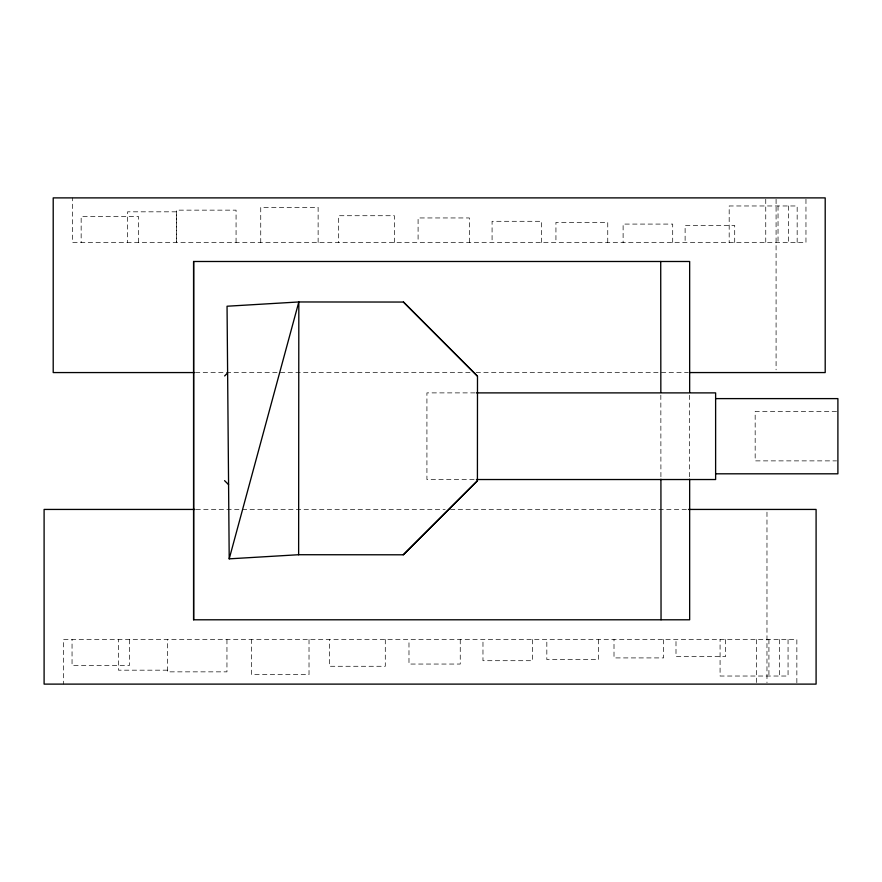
<?xml version="1.0" encoding="UTF-8"?>
<svg xmlns="http://www.w3.org/2000/svg" width="882" height="882" viewBox="0 0 882 882"><rect width="100%" height="100%" fill="white"/><g stroke="black" fill="none" stroke-linecap="round" stroke-linejoin="round"><path stroke-width="0.66" stroke-dasharray="4.41 3.31" d="M195.462 372.568L470.768 372.568M476.082 372.568L688.07 372.568M475.045 392.887L426.921 392.887L426.921 479.532L475.045 479.532M836.544 411.541L755.168 411.541L755.168 460.878L836.544 460.878M195.98 509.432L445.156 509.432M450.47 509.432L688.588 509.432M167.492 670.177L118.464 670.177L118.464 639.527M660.838 395.158L660.916 477.846M805.961 199.244L805.961 242.473L72.489 242.473L72.489 197.888M797.163 242.473L797.163 205.969L729.182 205.969L729.182 242.473M796.854 682.756L796.854 639.527L63.383 639.527L63.383 684.112M788.574 205.969L788.574 242.473M788.056 639.527L788.056 676.031L720.076 676.031L720.076 639.527M779.467 639.527L779.467 676.031M778.034 205.969L778.034 242.473M776.083 199.288L776.083 369.823M768.928 639.527L768.928 676.031M766.976 512.177L766.976 682.712M765.752 199.244L765.752 242.473M756.646 639.527L756.646 682.756M734.706 242.473L734.706 225.472L685.116 225.472L685.116 242.473M725.588 639.527L725.588 656.528L675.998 656.528L675.998 639.527M689.658 395.158L689.658 477.846M672.701 242.473L672.701 224.083L623.111 224.083L623.111 242.473M663.595 639.527L663.595 657.917L614.004 657.917L614.004 639.527M607.753 242.473L607.753 222.407L555.936 222.407L555.936 242.473M598.646 639.527L598.646 659.593L546.829 659.593L546.829 639.527M541.669 242.473L541.669 221.294L492.079 221.294L492.079 242.473M532.563 639.527L532.563 660.706L482.972 660.706L482.972 639.527M469.356 242.473L469.356 217.953L418.09 217.953L418.09 242.473M460.25 639.527L460.25 664.047L408.983 664.047L408.983 639.527M394.397 242.473L394.397 215.726L338.677 215.726L338.677 242.473M385.291 639.527L385.291 666.274L329.57 666.274L329.57 639.527M318.126 242.473L318.126 207.369L260.741 207.369L260.741 242.473M309.02 639.527L309.02 674.631L251.624 674.631L251.624 639.527M236.067 242.473L236.067 210.148L176.444 210.148L176.444 242.473M226.95 639.527L226.95 671.852L167.337 671.852L167.337 639.527M176.609 242.473L176.609 211.823L127.57 211.823L127.57 242.473M138.54 242.473L138.54 216.553L81.155 216.553L81.155 242.473M129.434 639.527L129.434 665.447L72.048 665.447L72.048 639.527"/><path stroke-width="1.32" d="M298.535 554.723L403.328 554.8L477.416 480.833L477.493 376.14L403.515 302.052L298.733 301.964L227.049 306.23L229.21 558.846L298.634 554.723L298.822 301.964L229.21 558.846M224.645 375.941L227.622 372.976M403.239 554.8L477.327 480.833M689.658 479.224L689.658 619.792L193.599 619.792L193.599 261.491L689.658 261.491L689.658 392.402M194.327 372.568L53.207 372.568L53.207 197.888L825.199 197.888L825.199 372.568L689.294 372.568M476.412 392.887L715.622 392.887L715.622 479.532L476.412 479.532M715.622 398.609L837.9 398.609L837.9 473.81L715.622 473.81M194.845 509.432L44.1 509.432L44.1 684.112L816.093 684.112L816.093 509.432L688.445 509.432M403.427 302.052L477.405 376.14M224.568 480.635L228.581 484.659M660.717 261.491L660.838 392.402M660.916 479.224L661.048 619.792M193.621 261.491L193.621 619.792"/></g></svg>
